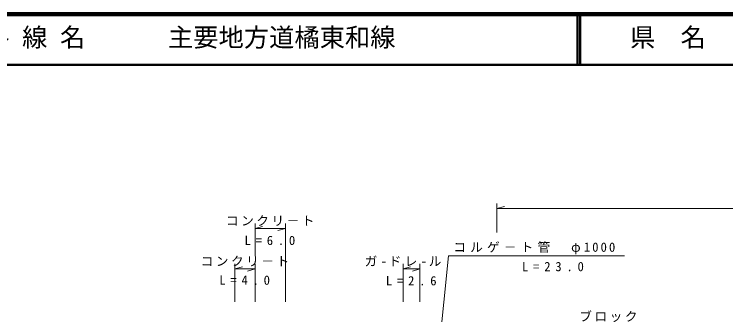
# Model space of a CAD drawing. Units: millimetres, scale not verified. Extents: x 40000 to 680000, y 20000 to 380000.
# Drawn here: x 186320 to 327063, y 320632 to 380000 of the extents above; entities that cross this region are included whole.
import ezdxf
from ezdxf.enums import TextEntityAlignment as Align

# ---------------------------------------------------------------- set-up
doc = ezdxf.new("R2010")
doc.units = ezdxf.units.MM
doc.header["$LTSCALE"] = 1000
for name, color, linetype, lineweight in [('M-STR-HTXT', 7, 'Continuous', 13), ('M-TTL', 2, 'Continuous', 140), ('M-TTL-LINE', 7, 'Continuous', 50)]:
    doc.layers.add(name, color=color, linetype=linetype, lineweight=lineweight)
doc.layers.add('M-TTL-TXT', color=7, linetype='Continuous')
doc.styles.add('ＭＳ ゴシック', font='')
doc.styles.get('ＭＳ ゴシック').set_extended_font_data('MS Gothic')

msp = doc.modelspace()

# ---------------------------------------------------------------- linework, layer by layer
at = {"layer": 'M-STR-HTXT'}
for p, q in [((281805, 341604), (283306, 342024)), ((281806, 336898), (281806, 342604)), ((281805, 341604), (466127, 341604)), ((233952, 332191), (233952, 338674)), ((233952, 337674), (235452, 338094)), ((239952, 338674), (239952, 323152)), ((233952, 337674), (239952, 337674)), ((239952, 337674), (238452, 337254)), ((229952, 323152), (229952, 330691)), ((229952, 329691), (231452, 330111)), ((229952, 329691), (233952, 329691)), ((233952, 329691), (232452, 329271)), ((233952, 330691), (233952, 323152)), ((263223, 323152), (263223, 330684)), ((263223, 329684), (264723, 330105)), ((263223, 329684), (266576, 329685)), ((266576, 329685), (265076, 329264)), ((266576, 330684), (266576, 323152))]:
    msp.add_line(p, q, dxfattribs=at)
msp.add_lwpolyline([(269355, 304162), (272221, 332289), (307033, 332289)], dxfattribs=at)
at = {"layer": 'M-TTL'}
msp.add_line((680000, 380000), (40000, 380000), dxfattribs=at)
at = {"layer": 'M-TTL-LINE'}
for p, q in [((297750, 380000), (297750, 370000)), ((298250, 380000), (298250, 370000)), ((40000, 370000), (680000, 370000))]:
    msp.add_line(p, q, dxfattribs=at)

# ---------------------------------------------------------------- texts
at = {"layer": 'M-STR-HTXT', "char_height": 1833, "attachment_point": 7, "style": 'ＭＳ ゴシック'}
for s, insert in [('\\T1.2;コンクリ－ト', (228202, 338174)), ('\\T1.76;L=6.0', (231881, 334378)), ('\\T1.33;コルゲ－ト管\u3000φ1000', (273190, 332575)), ('\\T1.2;コンクリ－ト', (223202, 330191)), ('\\T1.27;ガ-ドレ-ル', (255633, 330184)), ('\\T1.76;L=23.0', (286772, 329208)), ('\\T1.76;L=4.0', (226881, 326528)), ('\\T1.76;L=2.6', (259829, 326410)), ('\\T1.2;ブロック', (298093, 319189))]:
    msp.add_mtext(s, dxfattribs=dict(at, insert=insert))
at = {"layer": 'M-TTL-TXT', "style": 'ＭＳ ゴシック'}
for s, p in [('路 線 名', (180380, 372500)), ('主要地方道橘東和線', (216734, 372500)), ('県\u3000名', (308125, 372500))]:
    msp.add_text(s, height=3666, dxfattribs=at).set_placement(p, align=Align.BOTTOM_LEFT)

doc.saveas('drawing.dxf')
